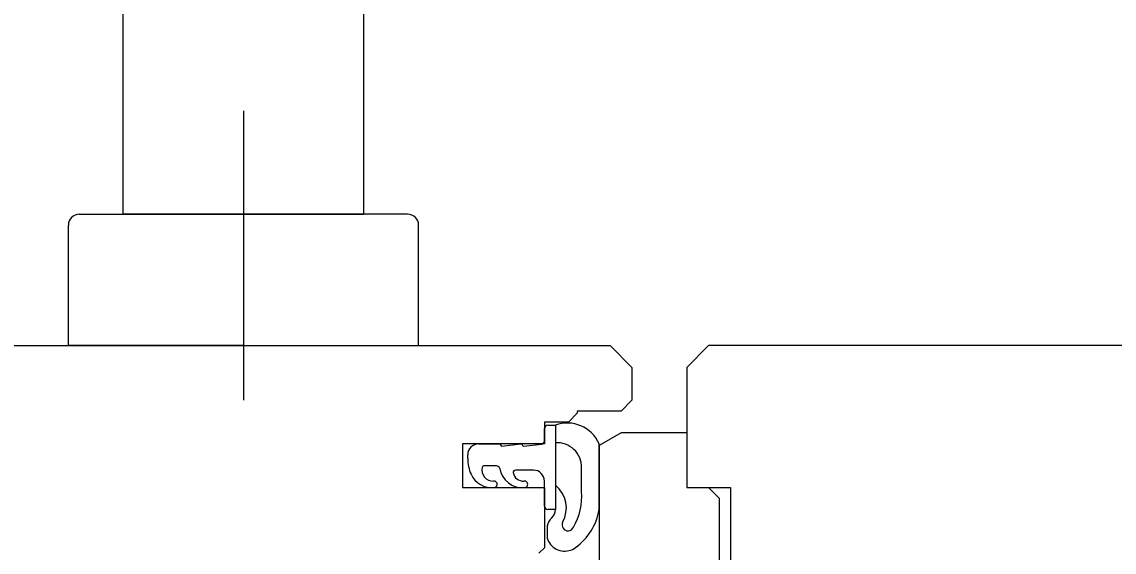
# Model space of a CAD drawing. Header units: metres. Extents: x 2.1 to 55.1, y 135.2 to 164.9.
# Drawn here: x 40.7022 to 40.802, y 143.2458 to 143.2943 of the extents above; entities that cross this region are included whole.
import ezdxf

# ---------------------------------------------------------------- set-up
doc = ezdxf.new("R2010")
doc.units = ezdxf.units.M
doc.header["$PDMODE"] = 65
doc.linetypes.add('AUSGEZOGEN', pattern=[0])
doc.linetypes.add('VERDECKT', pattern=[9.524999999999999, 6.35, -3.175])
for name, color, linetype, lineweight in [('XR$1$Fenster', 7, 'AUSGEZOGEN', 18), ('XR$1$Vermassung Decke', 180, 'VERDECKT', 25), ('XR$1$Werkplan- Ausfuehrungsmasse', 7, 'AUSGEZOGEN', 13)]:
    doc.layers.add(name, color=color, linetype=linetype, lineweight=lineweight)
doc.styles.add('ARIAL', font='ARIAL.TTF')
doc.dimstyles.new('DIMSTYLE_16', dxfattribs={"dimtxt": 0.125, "dimasz": 0.15, "dimexe": 0, "dimexo": 0, "dimgap": 0.0625, "dimtad": 2, "dimdec": 1, "dimlfac": 100, "dimrnd": 0.5, "dimzin": 4, "dimdsep": 46, "dimtxsty": 'ARIAL', "dimblk1": 'ALL_ML_KREIS', "dimblk2": 'ALL_ML_KREIS', "dimsah": 1, "dimcen": 0, "dimclrd": 256, "dimclre": 256, "dimclrt": 256, "dimadec": 0, "dimazin": 0, "dimtfac": 1, "dimtdec": 0, "dimtix": 1, "dimtmove": 2, "dimatfit": 3, "dimfxl": 0, "dimtvp": 1.2, "dimtzin": 0, "dimlwd": 0, "dimlwe": -1, "dimarcsym": 0})
doc.dimstyles.new('DIMSTYLE_18', dxfattribs={"dimtxt": 0.125, "dimasz": 0.15, "dimexe": 0, "dimexo": 0, "dimgap": 0.0625, "dimtad": 2, "dimrnd": 0.005, "dimzin": 4, "dimdsep": 46, "dimtxsty": 'ARIAL', "dimblk1": 'ALL_ML_KREIS', "dimblk2": 'ALL_ML_KREIS', "dimsah": 1, "dimcen": 0, "dimclrd": 256, "dimclre": 256, "dimclrt": 256, "dimadec": 0, "dimazin": 0, "dimtfac": 1, "dimtdec": 0, "dimtix": 1, "dimtmove": 2, "dimatfit": 3, "dimfxl": 0, "dimtzin": 0, "dimlwd": 0, "dimlwe": -1, "dimarcsym": 0})
doc.dimstyles.new('DIMSTYLE_24', dxfattribs={"dimtxt": 0.125, "dimasz": 0.15, "dimexe": 0, "dimexo": 0, "dimgap": 0.0625, "dimtad": 2, "dimdec": 3, "dimrnd": 0.005, "dimzin": 4, "dimdsep": 46, "dimtxsty": 'ARIAL', "dimblk1": 'ALL_ML_KREIS', "dimblk2": 'ALL_ML_KREIS', "dimsah": 1, "dimcen": 0, "dimclrd": 256, "dimclre": 256, "dimclrt": 256, "dimadec": 0, "dimazin": 0, "dimtfac": 1, "dimtdec": 0, "dimtix": 1, "dimtmove": 2, "dimatfit": 3, "dimfxl": 0, "dimtzin": 0, "dimlwd": 0, "dimlwe": -1, "dimarcsym": 0})
doc.dimstyles.new('DIMSTYLE_3', dxfattribs={"dimtxt": 0.1, "dimasz": 0.15, "dimexe": 0, "dimexo": 0, "dimgap": 0.05, "dimtad": 2, "dimdec": 1, "dimlfac": 100, "dimrnd": 0.5, "dimzin": 4, "dimdsep": 46, "dimtxsty": 'ARIAL', "dimblk1": 'ALL_ML_KREIS', "dimblk2": 'ALL_ML_KREIS', "dimsah": 1, "dimcen": 0, "dimclrd": 240, "dimclre": 240, "dimclrt": 240, "dimadec": 0, "dimazin": 0, "dimtfac": 1, "dimtdec": 0, "dimtix": 1, "dimtmove": 2, "dimatfit": 3, "dimfxl": 0, "dimtvp": 1.2, "dimtzin": 0, "dimlwd": 0, "dimlwe": 13, "dimarcsym": 0})

# ---------------------------------------------------------------- blocks, each defined once
blk = doc.blocks.new('ALL_ML_KREIS')
at = {"color": 0, "linetype": 'ByBlock', "lineweight": -2}
for p, q in [((0, -0.5), (0, 0.5)), ((-1, 0), (0.5, 0))]:
    blk.add_line(p, q, dxfattribs=at)
blk.add_circle((0, 0), 0.15, dxfattribs=at)
blk = doc.blocks.new('*D29')
at = {"layer": 'DEFPOINTS', "color": 92, "linetype": 'AUSGEZOGEN', "lineweight": 13, "true_color": 0x00c600, "transparency": 33554687}
for p in [(44.21091207872055, 143.084699050955), (40.68591207872055, 143.0046990509549), (44.21091207872055, 143.0046990509549)]:
    blk.add_point(p, dxfattribs=at)
at = {"layer": 'XR$1$Vermassung Decke', "color": 92, "linetype": 'AUSGEZOGEN', "lineweight": -2, "true_color": 0x00c600, "transparency": 33554687}
for p, q in [((40.68591207872055, 143.084699050955), (40.68591207872055, 143.084699050955)), ((40.68591207872055, 143.0046990509549), (40.68591207872055, 143.084699050955)), ((40.68591207872055, 143.0046990509549), (40.68591207872055, 143.0046990509549))]:
    blk.add_line(p, q, dxfattribs=at)
at = {"layer": 'XR$1$Vermassung Decke', "color": 92, "linetype": 'AUSGEZOGEN', "lineweight": 13, "true_color": 0x00c600, "transparency": 33554687, "xscale": 0.15, "yscale": 0.15, "zscale": 0.15}
for p, rotation in [((40.68591207872055, 143.084699050955), 90), ((40.68591207872055, 143.0046990509549), 270)]:
    blk.add_blockref('ALL_ML_KREIS', p, dxfattribs=dict(at, rotation=rotation))
at = {"layer": 'XR$1$Vermassung Decke', "color": 92, "linetype": 'AUSGEZOGEN', "lineweight": 13, "true_color": 0x00c600, "transparency": 33554687, "insert": (40.58420675812027, 143.142199050955), "char_height": 0.1, "width": 0.3, "attachment_point": 5, "rotation": 90, "style": 'ARIAL'}
blk.add_mtext('\\A1;{\\A1;{8\\H0.066000;\\S^ ;}}', dxfattribs=at)
blk = doc.blocks.new('*D258')
at = {"layer": 'DEFPOINTS', "transparency": 33554687}
for p in [(36.70591207872053, 144.364699050955), (36.70591207872053, 143.264699050955), (44.08091207872054, 143.264699050955)]:
    blk.add_point(p, dxfattribs=at)
at = {"layer": 'XR$1$Werkplan- Ausfuehrungsmasse', "lineweight": -2, "transparency": 33554687}
for p, q in [((36.70591207872053, 144.399699050955), (36.70591207872053, 144.364699050955)), ((36.70591207872053, 144.364699050955), (44.08091207872054, 144.364699050955)), ((44.08091207872054, 144.364699050955), (44.08091207872054, 144.364699050955))]:
    blk.add_line(p, q, dxfattribs=at)
at = {"layer": 'XR$1$Werkplan- Ausfuehrungsmasse', "transparency": 33554687, "xscale": 0.15, "yscale": 0.15, "zscale": 0.15, "rotation": 180}
blk.add_blockref('ALL_ML_KREIS', (36.70591207872053, 144.364699050955), dxfattribs=at)
at = {"layer": 'XR$1$Werkplan- Ausfuehrungsmasse', "transparency": 33554687, "xscale": 0.15, "yscale": 0.15, "zscale": 0.15}
blk.add_blockref('ALL_ML_KREIS', (44.08091207872054, 144.364699050955), dxfattribs=at)
at = {"layer": 'XR$1$Werkplan- Ausfuehrungsmasse', "transparency": 33554687, "insert": (39.15173259259095, 144.4794159677353), "char_height": 0.125, "width": 0.625, "attachment_point": 5, "style": 'ARIAL'}
blk.add_mtext('\\A1;{\\A1;{7.37\\H0.082500;\\S5^ ;}}', dxfattribs=at)
blk = doc.blocks.new('*D271')
at = {"layer": 'DEFPOINTS', "transparency": 33554687}
for p in [(37.60591207872054, 143.864699050955), (37.60591207872054, 143.264699050955), (40.90091207872054, 143.264699050955)]:
    blk.add_point(p, dxfattribs=at)
at = {"layer": 'XR$1$Werkplan- Ausfuehrungsmasse', "lineweight": -2, "transparency": 33554687}
for p, q in [((37.60591207872054, 143.4646990509549), (37.60591207872054, 143.864699050955)), ((37.60591207872054, 143.864699050955), (40.90091207872054, 143.864699050955)), ((40.90091207872054, 143.4111470950446), (40.90091207872054, 143.864699050955))]:
    blk.add_line(p, q, dxfattribs=at)
at = {"layer": 'XR$1$Werkplan- Ausfuehrungsmasse', "transparency": 33554687, "xscale": 0.15, "yscale": 0.15, "zscale": 0.15, "rotation": 180}
blk.add_blockref('ALL_ML_KREIS', (37.60591207872054, 143.864699050955), dxfattribs=at)
at = {"layer": 'XR$1$Werkplan- Ausfuehrungsmasse', "transparency": 33554687, "xscale": 0.15, "yscale": 0.15, "zscale": 0.15}
blk.add_blockref('ALL_ML_KREIS', (40.90091207872054, 143.864699050955), dxfattribs=at)
at = {"layer": 'XR$1$Werkplan- Ausfuehrungsmasse', "transparency": 33554687, "insert": (39.27518902278602, 143.9794159677353), "char_height": 0.125, "width": 0.625, "attachment_point": 5, "style": 'ARIAL'}
blk.add_mtext('\\A1;{\\A1;{3.29\\H0.082500;\\S5^ ;}}', dxfattribs=at)
at = {"layer": 'XR$1$Werkplan- Ausfuehrungsmasse', "transparency": 33554687, "insert": (39.08808124652408, 143.8099241532742), "char_height": 0.125, "width": 0.00625, "attachment_point": 1, "line_spacing_factor": 0.6024096385542169, "style": 'ARIAL'}
blk.add_mtext('2.62', dxfattribs=at)
blk = doc.blocks.new('*D468')
at = {"layer": 'DEFPOINTS', "transparency": 33554687}
for p in [(40.90091207872054, 143.264699050955), (39.50591207872055, 142.836699050955), (40.82591207872055, 142.836699050955)]:
    blk.add_point(p, dxfattribs=at)
at = {"layer": 'XR$1$Werkplan- Ausfuehrungsmasse', "lineweight": -2, "transparency": 33554687}
for p, q in [((39.50591207872055, 143.264699050955), (39.50591207872055, 143.264699050955)), ((39.50591207872055, 142.836699050955), (39.50591207872055, 143.264699050955)), ((39.50591207872055, 142.836699050955), (39.50591207872055, 142.836699050955))]:
    blk.add_line(p, q, dxfattribs=at)
at = {"layer": 'XR$1$Werkplan- Ausfuehrungsmasse', "transparency": 33554687, "xscale": 0.15, "yscale": 0.15, "zscale": 0.15}
for p, rotation in [((39.50591207872055, 143.264699050955), 90), ((39.50591207872055, 142.836699050955), 270)]:
    blk.add_blockref('ALL_ML_KREIS', p, dxfattribs=dict(at, rotation=rotation))
at = {"layer": 'XR$1$Werkplan- Ausfuehrungsmasse', "transparency": 33554687, "insert": (39.3911951619402, 143.0450459131651), "char_height": 0.125, "width": 0.5, "attachment_point": 5, "rotation": 90, "style": 'ARIAL'}
blk.add_mtext('\\A1;{\\A1;{43\\H0.082500;\\S^ ;}}', dxfattribs=at)
blk = doc.blocks.new('*D469')
at = {"layer": 'DEFPOINTS', "transparency": 33554687}
for p in [(39.40091207872054, 147.1346990021271), (39.50591207872055, 143.264699050955), (40.90091207872054, 143.264699050955)]:
    blk.add_point(p, dxfattribs=at)
at = {"layer": 'XR$1$Werkplan- Ausfuehrungsmasse', "lineweight": -2, "transparency": 33554687}
for p, q in [((39.50591207872055, 147.1346990021271), (39.50591207872055, 147.1346990021271)), ((39.50591207872055, 143.264699050955), (39.50591207872055, 147.1346990021271)), ((39.50591207872055, 143.264699050955), (39.50591207872055, 143.264699050955))]:
    blk.add_line(p, q, dxfattribs=at)
at = {"layer": 'XR$1$Werkplan- Ausfuehrungsmasse', "transparency": 33554687, "xscale": 0.15, "yscale": 0.15, "zscale": 0.15}
for p, rotation in [((39.50591207872055, 147.1346990021271), 90), ((39.50591207872055, 143.264699050955), 270)]:
    blk.add_blockref('ALL_ML_KREIS', p, dxfattribs=dict(at, rotation=rotation))
at = {"layer": 'XR$1$Werkplan- Ausfuehrungsmasse', "transparency": 33554687, "insert": (39.3911951619402, 145.3287286991195), "char_height": 0.125, "width": 0.5, "attachment_point": 5, "rotation": 90, "style": 'ARIAL'}
blk.add_mtext('\\A1;{\\A1;{3.87\\H0.082500;\\S^ ;}}', dxfattribs=at)

msp = doc.modelspace()

# ---------------------------------------------------------------- hatches: boundary and pattern name
at = {"layer": 'XR$1$Fenster', "linetype": 'AUSGEZOGEN', "lineweight": 13, "transparency": 33554687}
h = msp.add_hatch(dxfattribs=at)
h.set_pattern_fill('SCHRAFFUR_1', color=256, scale=0.05, angle=180, style=0, pattern_type=2)
h.set_pattern_definition([(225, (0, 0), (0.1414213562373095, -0.1414213562373095), []), (225, (0.07071067811865477, -0.07071067811865472), (0.1414213562373095, -0.1414213562373095), [])])
h.paths.add_polyline_path([(40.74991241412751, 143.2559699297224), (40.74991207951942, 143.2559557650442), (40.7499110764908, 143.2559416319622), (40.74990940727896, 143.2559275620012), (40.74990707560715, 143.2559135865449), (40.74990408667632, 143.2558997367664), (40.74990044715344, 143.2558860435584), (40.74989616515666, 143.2558725374643), (40.74989125023724, 143.2558592486104), (40.74988571335816, 143.2558462066381), (40.74987956686977, 143.2558334406382), (40.74987282448213, 143.2558209790861), (40.74986550123451, 143.2558088497779), (40.74985761346186, 143.2557970797688), (40.74984917875828, 143.2557856953124), (40.74984021593783, 143.2557747218024), (40.74983074499262, 143.2557641837158), (40.74982078704813, 143.2557541045584), (40.74981036431609, 143.2557445068124), (40.749799500045, 143.255735411886), (40.74978821846824, 143.255726840066), (40.74977654474998, 143.2557188104724), (40.74976450492913, 143.2557113410156), (40.74975212586115, 143.2557044483565), (40.7497394351583, 143.2556981478698), (40.74972646112786, 143.255692453609), (40.74971323270917, 143.2556873782754), (40.74969977940896, 143.2556829331899), (40.74968613123553, 143.2556791282674), (40.74967231863196, 143.2556759719952), (40.749658372408, 143.2556734714134), (40.74964432367151, 143.2556716320997), (40.74803396133186, 143.2554993684307), (40.74803095740751, 143.2554990603242), (40.74802794618708, 143.2554988343978), (40.74802492991839, 143.2554986908203), (40.74802191085309, 143.2554986296988), (40.74801889124484, 143.2554986510789), (40.7480158733477, 143.2554987549447), (40.74801285941452, 143.2554989412187), (40.74800985169516, 143.2554992097618), (40.74800685243479, 143.2554995603735), (40.74800386387238, 143.2554999927921), (40.74800088823879, 143.2555005066948), (40.74799792775532, 143.255501101698), (40.74799498463194, 143.2555017773576), (40.74799206106557, 143.255502533169), (40.7479891592387, 143.2555033685683), (40.74798628131744, 143.2555042829317), (40.74798342945014, 143.2555052755767), (40.74798060576567, 143.2555063457623), (40.74797781237187, 143.2555074926896), (40.74797505135396, 143.2555087155025), (40.74797232477302, 143.2555100132881), (40.74796963466436, 143.2555113850777), (40.74796698303614, 143.2555128298472), (40.74796437186774, 143.2555143465182), (40.74796180310837, 143.2555159339584), (40.74795927867557, 143.2555175909829), (40.7479568004538, 143.2555193163548), (40.74795437029298, 143.255521108786), (40.74795199000722, 143.2555229669386), (40.74794966137338, 143.2555248894254), (40.74794738612972, 143.2555268748113), (40.74794520355524, 143.2555288569896), (40.74794304566925, 143.2555308660168), (40.74794091280195, 143.2555329015853), (40.7479388052798, 143.2555349633836), (40.74793672342535, 143.2555370510962), (40.7479346675572, 143.2555391644036), (40.74793263799, 143.2555413029824), (40.74793063503439, 143.2555434665052), (40.74792865899688, 143.2555456546409), (40.74792671017993, 143.2555478670546), (40.74792478888178, 143.2555501034077), (40.74792289539646, 143.255552363358), (40.74792103001381, 143.2555546465596), (40.74791919301928, 143.2555569526631), (40.74791738469403, 143.2555592813154), (40.7479156053148, 143.2555616321603), (40.74791385515395, 143.2555640048379), (40.74791213447931, 143.2555663989851), (40.74791044355424, 143.2555688142355), (40.7479087826375, 143.2555712502194), (40.74790715198334, 143.2555737065641), (40.74790555184128, 143.2555761828935), (40.74790398245624, 143.2555786788287), (40.74790244406839, 143.2555811939877), (40.74790093691317, 143.2555837279856), (40.74789946122127, 143.2555862804345), (40.74789801721852, 143.2555888509438), (40.74789660512595, 143.2555914391201), (40.74789522515964, 143.2555940445673), (40.74789387753081, 143.2555966668866), (40.74789256244569, 143.2555993056767), (40.74789124736063, 143.2556019444671), (40.74788989973186, 143.2556045667867), (40.74788851976561, 143.2556071722342), (40.74788710767307, 143.2556097604109), (40.74788566367037, 143.2556123309205), (40.74788418797852, 143.2556148833697), (40.74788268082336, 143.2556174173679), (40.74788114243554, 143.2556199325273), (40.74787957305051, 143.2556224284628), (40.74787797290848, 143.2556249047925), (40.74787634225432, 143.2556273611375), (40.74787468133761, 143.2556297971217), (40.74787299041255, 143.2556322123724), (40.74787126973792, 143.25563460652), (40.74786951957707, 143.2556369791979), (40.74786774019785, 143.2556393300431), (40.7478659318726, 143.2556416586958), (40.74786409487805, 143.2556439647996), (40.74786222949538, 143.2556462480015), (40.74786033601007, 143.2556485079521), (40.74785841471189, 143.2556507443056), (40.74785646589491, 143.2556529567197), (40.74785448985737, 143.2556551448557), (40.74785248690173, 143.2556573083788), (40.7478504573345, 143.2556594469578), (40.74784840146631, 143.2556615602656), (40.74784631961181, 143.2556636479785), (40.74784421208961, 143.2556657097772), (40.74784207922227, 143.255667745346), (40.7478399213362, 143.2556697543735), (40.74783773876168, 143.2556717365521), (40.74783546351758, 143.2556737219379), (40.7478331348833, 143.2556756444245), (40.7478307545971, 143.2556775025768), (40.74782832443588, 143.2556792950078), (40.74782584621369, 143.2556810203795), (40.74782332178048, 143.2556826774038), (40.74782075302072, 143.2556842648438), (40.74781814185192, 143.2556857815145), (40.74781549022331, 143.2556872262838), (40.74781280011427, 143.255688598073), (40.74781007353295, 143.2556898958584), (40.74780731251466, 143.2556911186709), (40.74780451912051, 143.255692265598), (40.7478016954357, 143.2556933357832), (40.74779884356805, 143.2556943284279), (40.74779596564645, 143.255695242791), (40.74779306381927, 143.2556960781899), (40.7477901402526, 143.2556968340011), (40.74778719712889, 143.2556975096603), (40.74778423664512, 143.2556981046631), (40.74778126101126, 143.2556986185654), (40.74777827244857, 143.2556990509837), (40.74777527318795, 143.255699401595), (40.74777226546832, 143.2556996701376), (40.7477692515349, 143.2556998564112), (40.74776623363755, 143.2556999602766), (40.74776321402905, 143.2556999816563), (40.74776019496355, 143.2556999205344), (40.74775717869468, 143.2556997769564), (40.74775416747405, 143.2556995510296), (40.74775116354953, 143.2556992429226), (40.74603396133187, 143.2554993719096), (40.74602799406411, 143.2554994272775), (40.74602203390135, 143.2554997236045), (40.74601609056953, 143.2555002604071), (40.74601017376721, 143.2555010368091), (40.74600429314958, 143.2555020515438), (40.74599845831285, 143.2555033029551), (40.74599267877851, 143.2555047890011), (40.74598696397775, 143.2555065072567), (40.74598132323618, 143.255508454918), (40.74597576575854, 143.2555106288067), (40.74597030061373, 143.2555130253756), (40.74596493671993, 143.2555156407136), (40.7459596828301, 143.2555184705532), (40.74595454751773, 143.2555215102763), (40.7459495391628, 143.2555247549228), (40.74594466593808, 143.2555281991979), (40.74593993579585, 143.255531837481), (40.74593535645492, 143.2555356638353), (40.74593093538801, 143.2555396720166), (40.74592667980956, 143.2555438554843), (40.74592259666397, 143.2555482074117), (40.74591869261422, 143.2555527206971), (40.74591497403108, 143.2555573879758), (40.74591144698266, 143.2555622016312), (40.74590811722451, 143.2555671538086), (40.74590499019023, 143.2555722364267), (40.74590207098263, 143.2555774411915), (40.74589936436535, 143.2555827596098), (40.74589687475514, 143.2555881830027), (40.74589460621464, 143.2555937025203), (40.74589256244569, 143.2555993091555), (40.7458905379392, 143.2556048660066), (40.74588829259387, 143.2556103373542), (40.74588583000979, 143.2556157144259), (40.74588315413534, 143.2556209886004), (40.74588026926089, 143.2556261514214), (40.74587718001186, 143.2556311946109), (40.7458738913414, 143.2556361100831), (40.74587040852241, 143.2556408899568), (40.74586673713905, 143.2556455265682), (40.74586288307781, 143.2556500124831), (40.74585885251808, 143.255654340509), (40.74585465192227, 143.2556585037068), (40.74585028802538, 143.2556624954012), (40.74584576782426, 143.2556663091923), (40.74584109856634, 143.2556699389652), (40.74583628773809, 143.2556733789), (40.74583134305291, 143.2556766234815), (40.74582627243886, 143.2556796675075), (40.7458210840259, 143.2556825060971), (40.74581578613284, 143.2556851346994), (40.74581038725405, 143.2556875490996), (40.74580489604581, 143.2556897454267), (40.74579932131243, 143.2556917201591), (40.74579367199216, 143.2556934701308), (40.74578795714276, 143.2556949925359), (40.7457821859272, 143.2556962849334), (40.74577636759867, 143.2556973452511), (40.74577051148601, 143.2556981717892), (40.74576462697859, 143.2556987632222), (40.74575872351133, 143.2556991186019), (40.74575281054952, 143.2556992373586), (40.74390122097971, 143.2556993469092), (40.74385058637814, 143.2556980131032), (40.74380008405425, 143.2556941198788), (40.74374984329548, 143.2556876772029), (40.74369999271966, 143.2556787015689), (40.74365065994575, 143.2556672159548), (40.74360197126711, 143.255653249764), (40.74355405132818, 143.2556368387504), (40.74350702280544, 143.2556180249266), (40.74346100609329, 143.2555968564567), (40.7434161189959, 143.2555733875326), (40.74337247642556, 143.2555476782352), (40.74333019010854, 143.2555197943814), (40.74328936829904, 143.2554898073545), (40.74325011550213, 143.2554577939221), (40.74321253220614, 143.2554238360397), (40.74317671462538, 143.2553880206405), (40.74314275445398, 143.2553504394128), (40.74311073863095, 143.2553111885658), (40.74308074911771, 143.2552703685828), (40.74305286268836, 143.2552280839642), (40.74302715073296, 143.2551844429599), (40.74300367907489, 143.255139557292), (40.74298250780227, 143.2550935418692), (40.7429636911142, 143.2550465144924), (40.74294727718195, 143.2549985955532), (40.74293330802568, 143.2549499077252), (40.74292181940685, 143.254900575651), (40.74291284073665, 143.2548507256219), (40.74290639500074, 143.2548004852557), (40.74290249870041, 143.254749983169), (40.74290116181029, 143.2546993486488), (40.74290078424083, 143.2543547057194), (40.74290119932663, 143.2543070947952), (40.74290225770614, 143.2542594938264), (40.74290395918609, 143.2542119115045), (40.74290630345587, 143.2541643565174), (40.74290929008737, 143.2541168375482), (40.74291291853528, 143.2540693632735), (40.74291718813711, 143.2540219423614), (40.74292209811325, 143.2539745834707), (40.74292764756719, 143.2539272952485), (40.74293383548567, 143.2538800863292), (40.74294066073884, 143.2538329653326), (40.74294812208046, 143.2537859408626), (40.74295621814817, 143.2537390215053), (40.74296494746371, 143.2536922158278), (40.74297430843322, 143.2536455323763), (40.74298429934746, 143.2535989796746), (40.74299491838219, 143.2535525662229), (40.7430061635985, 143.2535063004958), (40.74301803294313, 143.2534601909408), (40.74303052424882, 143.2534142459772), (40.74304363523485, 143.2533684739941), (40.74305736350723, 143.2533228833488), (40.74307170655935, 143.2532774823659), (40.7430866617723, 143.253232279335), (40.74310222641542, 143.2531872825097), (40.74311839764678, 143.2531425001061), (40.74313517251363, 143.2530979403008), (40.74315254795312, 143.2530536112303), (40.74317052079263, 143.2530095209883), (40.74318908775049, 143.2529656776253), (40.74320824543661, 143.2529220891468), (40.74324462027061, 143.25284738382), (40.74328389495719, 143.2527741614643), (40.74332600914892, 143.2527025345891), (40.74337089813534, 143.2526326132526), (40.74341849294237, 143.2525645048923), (40.74346872043831, 143.25249831416), (40.74352150344623, 143.2524341427609), (40.7435767608625, 143.2523720892973), (40.74363440778147, 143.2523122491174), (40.74369435562591, 143.2522547141685), (40.74375651228306, 143.2521995728558), (40.74382078224627, 143.2521469099066), (40.74388706676167, 143.25209680624), (40.74395526397995, 143.2520493388425), (40.74402526911278, 143.2520045806504), (40.74409697459398, 143.2519626004364), (40.74417027024464, 143.2519234627054), (40.74424504344247, 143.2518872275942), (40.7443211792949, 143.2518539507799), (40.74439856081555, 143.251823683394), (40.74447706910404, 143.2517964719435), (40.74455658352858, 143.2517723582403), (40.7446369819115, 143.2517513793362), (40.74471814071686, 143.2517335674663), (40.74479993524024, 143.2517189499995), (40.74488223980047, 143.251707549396), (40.74496492793267, 143.2516993831735), (40.74504787258254, 143.2516944638798), (40.74513094630171, 143.2516927990737), (40.7452140214434, 143.2516943913131), (40.74529697035872, 143.2516992381515), (40.7453288142938, 143.251701040708), (40.74536028837299, 143.2517062047907), (40.74539103875453, 143.2517146723433), (40.74542071973269, 143.2517263481707), (40.74544899762432, 143.2517411010096), (40.74547555452022, 143.2517587650038), (40.74550009185918, 143.251779141569), (40.74552233378451, 143.2518020016252), (40.74554203024528, 143.2518270881723), (40.74555895980752, 143.2518541191791), (40.74557293214365, 143.2518827907545), (40.74558379017211, 143.2519127805633), (40.74559141182343, 143.2519437514503), (40.74559571141258, 143.2519753552308), (40.74559664060214, 143.252007236605), (40.74559418894592, 143.252039037152), (40.74558838400619, 143.25207039936), (40.74557929104397, 143.2521009706447), (40.74556701228529, 143.2521304073139), (40.74555168577188, 143.2521583784311), (40.74553348380942, 143.252184569536), (40.74551261103022, 143.2522086861796), (40.74548930209283, 143.2522304572349), (40.74546381904383, 143.2522496379446), (40.74543644837191, 143.252266012673), (40.74540749778702, 143.2522793973301), (40.74537729276098, 143.2522896414413), (40.74534617286848, 143.2522966298388), (40.74531448796937, 143.2523002839571), (40.74528259427556, 143.2523005627152), (40.74525085034623, 143.2522974629792), (40.74519071313065, 143.2522975874377), (40.74513068533827, 143.2523012157057), (40.74507097093998, 143.2523083354546), (40.74501177284181, 143.252318922492), (40.74495329219538, 143.2523329408435), (40.74489572771448, 143.2523503428758), (40.74483927499985, 143.2523710694577), (40.74478412587446, 143.2523950501615), (40.74473046773182, 143.2524222035023), (40.74467848289911, 143.2524524372145), (40.74462834801774, 143.2524856485659), (40.74458023344307, 143.2525217247061), (40.74453430266561, 143.2525605430506), (40.74449071175543, 143.2526019716969), (40.74444960883184, 143.252645869873), (40.74441113356021, 143.2526920884153), (40.7443754166772, 143.2527404702762), (40.7443425795467, 143.2527908510567), (40.74431273374733, 143.2528430595661), (40.74428598069336, 143.2528969184028), (40.74426241129008, 143.2529522445576), (40.74424210562498, 143.2530088500358), (40.74422513269545, 143.253066542495), (40.74421155017454, 143.2531251258997), (40.74420140421485, 143.2531844011871), (40.74419472929176, 143.2532441669431), (40.74419154808625, 143.2533042200872), (40.74419187140788, 143.2533643565624), (40.74419569815803, 143.2534243720285), (40.74420301533361, 143.2534840625565), (40.74421379807129, 143.2535432253214), (40.74421589603505, 143.2535516718809), (40.74421835948622, 143.2535600191695), (40.74422118375983, 143.2535682513805), (40.74422436350776, 143.2535763529249), (40.74422789270869, 143.2535843084613), (40.74423176467954, 143.2535921029248), (40.7442359720882, 143.2535997215554), (40.74424050696728, 143.253607149926), (40.7442453607294, 143.2536143739701), (40.74425052418318, 143.2536213800078), (40.74425598755095, 143.2536281547721), (40.74426174048696, 143.2536346854342), (40.7442677720972, 143.2536409596271), (40.74427407095997, 143.2536469654698), (40.74428062514743, 143.2536526915894), (40.74428742224828, 143.2536581271426), (40.74429444939122, 143.2536632618365), (40.74430169326933, 143.2536680859477), (40.74430914016528, 143.2536725903411), (40.74431677597727, 143.253676766487), (40.74432458624583, 143.2536806064771), (40.74433255618102, 143.25368410304), (40.74434067069065, 143.2536872495544), (40.7443489144087, 143.2536900400618), (40.74435727172447, 143.2536924692782), (40.74436572681219, 143.2536945326033), (40.74437426366094, 143.25369622613), (40.74438286610492, 143.2536975466514), (40.74439151785415, 143.2536984916668), (40.74440020252531, 143.2536990593868), (40.74440890367269, 143.2536992487362), (40.74542778611072, 143.2536992469639), (40.74543984757934, 143.2536991014427), (40.74545190202765, 143.2536986650057), (40.74546394243997, 143.2536979379069), (40.74547596180877, 143.2536969205696), (40.74548795313876, 143.2536956135858), (40.74549990945097, 143.2536940177162), (40.74551182378681, 143.2536921338896), (40.74552368921216, 143.2536899632024), (40.74553549882128, 143.2536875069178), (40.74554724574101, 143.2536847664656), (40.7455589231346, 143.2536817434406), (40.7455705242058, 143.2536784396022), (40.74558204220282, 143.2536748568733), (40.74559347042211, 143.2536709973389), (40.74560480221248, 143.2536668632455), (40.74561603097879, 143.253662456999), (40.7456271501859, 143.2536577811638), (40.74563815336244, 143.2536528384613), (40.74564903410452, 143.2536476317682), (40.74565978607953, 143.2536421641147), (40.74567040302984, 143.253636438683), (40.74568087877638, 143.2536304588054), (40.74569120722222, 143.2536242279622), (40.74570138235622, 143.2536177497796), (40.74571139825642, 143.253611028028), (40.74572124909359, 143.2536040666195), (40.74573092913452, 143.2535968696055), (40.74574043274541, 143.2535894411749), (40.74574975439513, 143.2535817856509), (40.74575888865851, 143.2535739074891), (40.7457678302194, 143.2535658112745), (40.74577087650202, 143.2535629253309), (40.74577386156679, 143.2535599761111), (40.74577678409963, 143.2535569649137), (40.74577964281399, 143.2535538930639), (40.74578243645144, 143.2535507619142), (40.74578516378219, 143.253547572843), (40.74578782360562, 143.253544327254), (40.74579041475085, 143.253541026576), (40.74579293607722, 143.2535376722621), (40.74579538647484, 143.2535342657888), (40.74579776486497, 143.2535308086557), (40.74580007020064, 143.2535273023848), (40.74580230146697, 143.2535237485194), (40.74580445768181, 143.2535201486241), (40.74580653789589, 143.2535165042836), (40.7458085411935, 143.2535128171021), (40.74581046669277, 143.2535090887028), (40.74581231354606, 143.253505320727), (40.74581408094037, 143.2535015148335), (40.74581576809767, 143.2534976726975), (40.74581737427525, 143.2534937960105), (40.74581889876605, 143.253489886479), (40.74582034089898, 143.2534859458241), (40.74582170003914, 143.2534819757805), (40.74582297558831, 143.2534779780958), (40.74582416698491, 143.2534739545298), (40.7458252737045, 143.2534699068539), (40.74582629525989, 143.2534658368498), (40.74582723120135, 143.2534617463093), (40.74582808111688, 143.2534576370329), (40.74582884463234, 143.2534535108297), (40.74584856721997, 143.2533543199331), (40.74587298609168, 143.2532561795585), (40.74590204595616, 143.2531593119236), (40.74593568101367, 143.2530639363641), (40.74597381510483, 143.2529702688377), (40.74601636188321, 143.252878521434), (40.74606322501085, 143.2527889018954), (40.74611429837627, 143.252701613146), (40.74616946633486, 143.2526168528323), (40.74622860397064, 143.2525348128758), (40.74629157737923, 143.2524556790383), (40.74635824397092, 143.2523796305013), (40.74642845279355, 143.2523068394603), (40.7465020448744, 143.2522374707349), (40.74657885358008, 143.2521716813957), (40.74665870499386, 143.2521096204083), (40.74674141830936, 143.2520514282966), (40.74682680624019, 143.2519972368241), (40.74691467544374, 143.2519471686955), (40.74700482695916, 143.2519013372795), (40.74709705665779, 143.2518598463513), (40.74719115570535, 143.2518227898583), (40.74728691103486, 143.2517902517069), (40.74738410582901, 143.2517623055726), (40.74748252001115, 143.2517390147336), (40.74758193074357, 143.2517204319268), (40.74768211293212, 143.2517065992291), (40.74778283973581, 143.2516975479616), (40.74788388308055, 143.2516932986189), (40.74798501417544, 143.2516938608228), (40.74808600403094, 143.2516992333002), (40.74811784796601, 143.2517010358568), (40.74814932204521, 143.2517061999395), (40.74818007242676, 143.251714667492), (40.74820975340493, 143.2517263433194), (40.74823803129654, 143.2517410961584), (40.74826458819246, 143.2517587601526), (40.74828912553142, 143.2517791367177), (40.74831136745674, 143.2518019967739), (40.74833106391752, 143.251827083321), (40.74834799347975, 143.2518541143279), (40.74836196581587, 143.2518827859033), (40.74837282384433, 143.251912775712), (40.74838044549566, 143.251943746599), (40.7483847450848, 143.2519753503796), (40.74838567427437, 143.2520072317537), (40.74838322261814, 143.2520390323008), (40.74837741767841, 143.2520703945087), (40.7483683247162, 143.2521009657934), (40.74835604595751, 143.2521304024627), (40.74834071944411, 143.2521583735799), (40.74832251748163, 143.2521845646847), (40.74830164470244, 143.2522086813283), (40.74827833576505, 143.2522304523836), (40.74825285271605, 143.2522496330934), (40.74822548204413, 143.2522660078218), (40.74819653145924, 143.2522793924788), (40.74816632643321, 143.25228963659), (40.7481352065407, 143.2522966249876), (40.74810352164159, 143.2523002791058), (40.74807162794778, 143.2523005578639), (40.74803988401847, 143.2522974581279), (40.74799592988024, 143.2522954519824), (40.74795193009376, 143.2522955503429), (40.74790798536417, 143.252297752984), (40.74786419627066, 143.2523020548647), (40.74782066303619, 143.2523084461388), (40.74777748529815, 143.2523169121781), (40.7477347618802, 143.252327433606), (40.74769259056624, 143.2523399863414), (40.74765106787649, 143.2523545416539), (40.74761028884669, 143.25237106623), (40.74757034681041, 143.2523895222486), (40.74753133318562, 143.2524098674684), (40.74749333726536, 143.2524320553239), (40.74745644601339, 143.2524560350322), (40.74742074386508, 143.2524817517096), (40.7473863125343, 143.2525091464964), (40.7473532308263, 143.2525381566926), (40.74732157445732, 143.2525687159005), (40.74729141588135, 143.2526007541773), (40.74726282412432, 143.252634198195), (40.74723586462604, 143.252668971408), (40.74721059909047, 143.2527049942285), (40.7471870853445, 143.2527421842088), (40.74716537720558, 143.2527804562298), (40.74714552435852, 143.2528197226958), (40.74712757224185, 143.252859893735), (40.74711156194375, 143.2529008774054), (40.74709753010804, 143.252942579905), (40.74708550885028, 143.2529849057866), (40.74707552568432, 143.253027758176), (40.74706760345928, 143.2530710389944), (40.74706572953251, 143.2530818676206), (40.74706448356032, 143.2530927863339), (40.74706386969459, 143.25310375875), (40.74706388998094, 143.2531147483058), (40.74706454435176, 143.2531257183807), (40.74706583062648, 143.2531366324196), (40.74706774451889, 143.2531474540536), (40.74707027965135, 143.253158147222), (40.74707342757608, 143.2531686762921), (40.74707717780326, 143.253179006178), (40.74708151783611, 143.2531891024576), (40.74708643321236, 143.2531989314872), (40.74709190755262, 143.2532084605136), (40.74709792261478, 143.2532176577836), (40.74710445835495, 143.253226492649), (40.7471114929942, 143.2532349356696), (40.74711900309106, 143.2532429587109), (40.7471269636198, 143.2532505350378), (40.74713534805362, 143.2532576394038), (40.74714412845319, 143.2532642481351), (40.74715327555975, 143.2532703392096), (40.74716275889249, 143.2532758923301), (40.74717254685027, 143.2532808889919), (40.74718260681679, 143.2532853125448), (40.7471929052694, 143.2532891482482), (40.74720340789069, 143.2532923833205), (40.74721407968295, 143.2532950069814), (40.7472248850847, 143.2532970104883), (40.74723578808926, 143.2532983871648), (40.74724675236471, 143.2532991324235), (40.74725774137495, 143.2532992437809), (40.7489124094821, 143.2532992409028), (40.74896305864872, 143.2532979573218), (40.74901357779517, 143.2532941100502), (40.74906383723955, 143.2532877089637), (40.74911370796658, 143.2532787704939), (40.74916306195884, 143.2532673175857), (40.74921177252531, 143.2532533796385), (40.74925971462668, 143.2532369924308), (40.74930676519625, 143.2532181980285), (40.7493528034559, 143.2531970446763), (40.74939771122606, 143.2531735866748), (40.74944137322916, 143.2531478842402), (40.74948367738542, 143.2531200033503), (40.74952451510071, 143.253090015575), (40.74956378154521, 143.2530579978925), (40.74960137592247, 143.2530240324916), (40.74963720172831, 143.2529882065611), (40.74967116699838, 143.2529506120657), (40.74970318454434, 143.2529113455099), (40.74973317217757, 143.2528705076902), (40.74976105292026, 143.252828203437), (40.74978675520296, 143.2527845413445), (40.74981021304828, 143.2527396334927), (40.74983136624027, 143.2526935951595), (40.74985016047895, 143.2526465445245), (40.74986654751981, 143.2525986023661), (40.74988048529755, 143.2525498917512), (40.74989193803408, 143.252500537719), (40.74990087633041, 143.2524506669609), (40.74990727724207, 143.2524004074943), (40.74991112433796, 143.2523498883344), (40.74991240774268, 143.2522992391634), (40.74991240374214, 143.2499992832884), (40.74991278876355, 143.249984088537), (40.74991394289234, 143.2499689327891), (40.74991586316582, 143.2499538549491), (40.74991854465473, 143.2499388937216), (40.74992198047569, 143.249924087512), (40.74992616180901, 143.2499094743276), (40.74993107792125, 143.24989509168), (40.74993671619287, 143.2498809764895), (40.74994306215046, 143.2498671649896), (40.74995009950406, 143.2498536926341), (40.74995781018886, 143.2498405940063), (40.74996617441168, 143.2498279027303), (40.74997517070164, 143.2498156513844), (40.74998477596542, 143.2498038714177), (40.74999496554644, 143.249792593069), (40.7500057132882, 143.2497818452899), (40.75001699160138, 143.2497716556696), (40.75002877153474, 143.2497620503649), (40.75004102284932, 143.2497530540323), (40.7500537140962, 143.2497446897653), (40.75006681269713, 143.2497369790349), (40.75008028502818, 143.2497299416345), (40.75009409650609, 143.2497235956289), (40.75010821167694, 143.2497179573081), (40.75012259430735, 143.2497130411458), (40.75013720747729, 143.2497088597617), (40.75015201367498, 143.2497054238892), (40.75016697489309, 143.2497027423483), (40.75018205272641, 143.2497008220223), (40.75019720847033, 143.2496996678408), (40.75021240322033, 143.2496992827666), (40.75091240322033, 143.249699281549), (40.75091241661372, 143.2573992815489), (40.75021241661372, 143.2573992827665), (40.75019722186241, 143.2573988977451), (40.75018206611446, 143.2573977436163), (40.75016698827447, 143.2573958233428), (40.75015202704704, 143.257393141854), (40.7501372208374, 143.257389706033), (40.75012260765291, 143.2573855246997), (40.75010822500541, 143.2573806085874), (40.75009410981492, 143.2573749703158), (40.75008029831493, 143.2573686243582), (40.75006682595939, 143.2573615870046), (40.75005372733165, 143.2573538763198), (40.75004103605567, 143.257345512097), (40.75002878470979, 143.257336515807), (40.75001700474303, 143.2573269105433), (40.75000572639439, 143.2573167209622), (40.74999497861526, 143.2573059732205), (40.74998478899501, 143.2572946949073), (40.74997518369025, 143.257282914974), (40.74996618735764, 143.2572706636593), (40.74995782309069, 143.2572579724125), (40.74995011236031, 143.2572448738115), (40.74994307495984, 143.2572314014805), (40.74993672895421, 143.2572175900026), (40.74993109063349, 143.2572034748318), (40.7499261744712, 143.2571890922013), (40.74992199308705, 143.2571744790314), (40.74991855721458, 143.2571596728337), (40.74991587567363, 143.2571447116156), (40.74991395534769, 143.2571296337823), (40.74991280116618, 143.2571144780383), (40.7499124160919, 143.2570992832883)], flags=0)

# ---------------------------------------------------------------- linework, layer by layer
for p, q in [((40.71141245003791, 143.2766993476137), (40.71141253700813, 143.3266993476136)), ((40.73341245003788, 143.2766993093468), (40.7334125370081, 143.3266993093467)), ((40.72241246650047, 143.286163821801), (40.72241242046801, 143.2596993311264)), ((40.70741245003791, 143.2766993573023), (40.7224124500379, 143.2766993312113)), ((40.7224124500379, 143.2766993312113), (40.71141245003791, 143.2766993503447)), ((40.7224124500379, 143.2766993312113), (40.73341245003788, 143.2766993120778)), ((40.73741245003787, 143.2766993051202), (40.7224124500379, 143.2766993312113)), ((40.70641242916507, 143.2646993590417), (40.70641244829851, 143.2756993590417)), ((40.73841242916502, 143.2646993033808), (40.73841244829846, 143.2756993033808)), ((40.68491242932936, 143.2646993964024), (40.75591242906989, 143.2646992728519)), ((40.72241242916504, 143.2646993312113), (40.70641242916507, 143.2646993590417)), ((40.72241242916504, 143.2646993312113), (40.73841242916502, 143.2646993033808)), ((40.75591242906989, 143.2646992728519), (40.75791242559109, 143.2626992693731)), ((40.76491242906946, 143.2646993157332), (40.76291242559065, 143.262699319212)), ((40.82891242906936, 143.2646992044113), (40.76491242906946, 143.2646993157332)), ((40.75791242559109, 143.2626992693731), (40.75791242037288, 143.2596992693732)), ((40.76291242559065, 143.262699319212), (40.76291240645721, 143.251699319212)), ((40.75791242037288, 143.2596992693732), (40.75691241863347, 143.2586992711125)), ((40.75291241852708, 143.2584992780701), (40.75211241713555, 143.2576992794617)), ((40.75691241863347, 143.2586992711125), (40.75291241887496, 143.2586992780702)), ((40.75291241887496, 143.2586992780702), (40.75291241852708, 143.2584992780701)), ((40.74991241713555, 143.2576992832884), (40.74991241365674, 143.2556992832884)), ((40.75211241713555, 143.2576992794617), (40.74991241713555, 143.2576992832884)), ((40.75021241661373, 143.2573992827665), (40.75091241661374, 143.257399281549)), ((40.75091241661374, 143.257399281549), (40.75091160876782, 143.2496992815504)), ((40.75091241661374, 143.257399281549), (40.75091240322031, 143.249699281549)), ((40.74991241412751, 143.2559699297224), (40.74991241609192, 143.2570992832883)), ((40.75691241515376, 143.2566993296485), (40.75491241314527, 143.2555446325889)), ((40.76291241515376, 143.256699319212), (40.75691241515376, 143.2566993296485)), ((40.74241241365676, 143.2556992963339), (40.74241240669914, 143.2516992963339)), ((40.74991241365674, 143.2556992832884), (40.74241241365676, 143.2556992963339)), ((40.74390122097971, 143.2556993469093), (40.74575281054952, 143.2556992373586)), ((40.74603396133187, 143.2554993719096), (40.74775116354953, 143.2556992429226)), ((40.74803396133186, 143.2554993684307), (40.74964432367151, 143.2556716320997)), ((40.75091241383068, 143.255799281549), (40.75091240708269, 143.2519198024795)), ((40.75491241314527, 143.2555446325889), (40.75491232671322, 143.2058540336657)), ((40.75491240296692, 143.2496930008397), (40.75491241343683, 143.2557122517914)), ((40.74290078424083, 143.2543547057194), (40.74290116181029, 143.2546993486488)), ((40.74542778611072, 143.2536992469639), (40.74440890367269, 143.2536992487362)), ((40.7489124094821, 143.2532992409028), (40.74725774137495, 143.2532992437809)), ((40.75331240585145, 143.251351353276), (40.75331240964415, 143.2535318039252)), ((40.74991240374214, 143.2499992832884), (40.7499124077427, 143.2522992391634)), ((40.74241240669914, 143.2516992963339), (40.74991240669912, 143.2516992832884)), ((40.74991240669912, 143.2516992832884), (40.7499123971324, 143.2461992832884)), ((40.76291240645721, 143.251699319212), (40.76691240645719, 143.2516993122544)), ((40.76591240471733, 143.2506993139938), (40.76491240645673, 143.2516993157332)), ((40.76691240645719, 143.2516993122544), (40.76691233340222, 143.2096993122545)), ((40.76591233514114, 143.2106993139939), (40.76591240471733, 143.2506993139938)), ((40.75091240322031, 143.249699281549), (40.75021240322032, 143.2496992827666)), ((40.75015949167631, 143.2481840301431), (40.75015949005727, 143.2472546870661)), ((40.7499123971324, 143.2461992832884), (40.74941239626271, 143.2456992841581))]:
    msp.add_line(p, q, dxfattribs=at)
for centre, radius, start, end in [((40.70741244829851, 143.2756993573023), 0.001, 89.9999003392274, 179.9999003392274), ((40.73741244829846, 143.2756993051202), 0.001, 359.9999003408558, 89.99990033963451), ((40.75021241609192, 143.2570992827665), 0.0002999999999997271, 89.9999003392274, 179.9999003392274), ((40.75202706433537, 143.2544565743287), 0.003146738840093036, 23.51823347221963, 110.745840117731), ((40.7439022567471, 143.2546982519075), 0.001001095537550751, 90.05928016654131, 179.9372301097258), ((40.74575280180844, 143.2555515379078), 0.0001476994510093591, 18.87081791477409, 89.9966091524401), ((40.74603234804997, 143.255647088936), 0.0001477258358825538, 198.8708175231729, 270.625727253997), ((40.74776394139354, 143.2555894614695), 0.0001105225802791176, 48.10919939319702, 96.63898161564525), ((40.74767860777207, 143.2554943249021), 0.0002383223980462217, 26.13572271951321, 48.10919402439217), ((40.74810651709356, 143.2557042864563), 0.0002383223771269464, 206.1357265337638, 228.1091978382138), ((40.74802118350392, 143.2556091498778), 0.0001105225723668521, 228.109191472127, 276.6389736893201), ((40.7496124141237, 143.2559699302442), 0.0003000000038083132, 276.1058248500764, 359.9999003338005), ((40.75107203831305, 143.253564366771), 0.00224060796215724, 359.1672888130375, 94.08530336874234), ((40.7464243638879, 143.2543616180338), 0.003523586427114749, 180.1123987465282, 204.1132042816581), ((40.74522291592424, 143.2533287440813), 0.001031659364088048, 168.0007269081335, 271.5515975336391), ((40.74440890332482, 143.2534992487362), 0.0001999999999961801, 89.99990033922737, 167.2978432280952), ((40.7454277852386, 143.2531992470286), 0.0004999999353004524, 47.14931976455922, 89.9999000631932), ((40.74563181220947, 143.2534191855572), 0.0001999999999968727, 9.882392701989678, 47.14931976427365), ((40.74792263711873, 143.2538182731196), 0.00212532785802146, 189.8823926954842, 274.4084853134901), ((40.74725417513635, 143.2531089022492), 0.0001903749372959378, 88.92663196342801, 191.4719288689725), ((40.7489124077427, 143.2522992409028), 0.001, 359.9999003392274, 89.99990033963451), ((40.74513187210391, 143.2538125155246), 0.002119716653068279, 204.8389177022543, 274.467117563038), ((40.74529591576626, 143.2520000470679), 0.000300810765031362, 270.2008698724445, 98.61610075425621), ((40.74797598538296, 143.2532149459447), 0.0009197102421934647, 189.0020543690671, 273.9839438322389), ((40.74808494943851, 143.2520000422166), 0.000300810765031362, 270.2008698724445, 98.6161007534452), ((40.74926388667169, 143.2498426993673), 0.002651787488565992, 330.1724332798719, 51.56226055588053), ((40.74761214903263, 143.2509323788642), 0.005715633592021219, 329.9662468479104, 4.203736231637889), ((40.75021240374215, 143.2499992827665), 0.0002999999999992724, 179.9999003337992, 269.9999003392274), ((40.74984052111039, 143.2496988539473), 0.001071087742785532, 314.0678397582689, 0.02287380240927151), ((40.74970549439562, 143.2505221847232), 0.005272517689175128, 305.4191175051609, 350.9518021841862), ((40.75138942201044, 143.2479753508525), 0.001247507784795806, 130.1240123633612, 170.3704675655505), ((40.75206236521204, 143.2482976848075), 0.0005468826683706968, 155.5863568739871, 335.5863568742948), ((40.75115949005728, 143.2472546853267), 0.001000000000001194, 179.9999003392274, 217.7585741793191), ((40.75176555284332, 143.2475844068853), 0.001684675901301793, 213.9999322285602, 306.2280945943724)]:
    msp.add_arc(centre, radius, start, end, dxfattribs=at)

# ---------------------------------------------------------------- dimensions: what is measured, and where the dimension line sits
at = {"layer": 'XR$1$Vermassung Decke', "color": 92, "linetype": 'AUSGEZOGEN', "lineweight": 13, "true_color": 0x00c600, "transparency": 33554687}
dim = msp.add_linear_dim(base=(40.68591207872055, 143.084699050955), p1=(40.68591207872055, 143.0046990509549), p2=(40.68591207872055, 143.084699050955), angle=90, dimstyle='DIMSTYLE_3', override={"dimpost": '<>', "dimclrd": 92, "dimclre": 92, "dimclrt": 92, "dimlwd": 0, "dimlwe": 13}, dxfattribs=at)
dim.commit()
dim.dimension.update_dxf_attribs({"geometry": '*D29', "text_midpoint": (40.58420675812027, 143.142199050955), "dimtype": 160})
at = {"layer": 'XR$1$Werkplan- Ausfuehrungsmasse', "transparency": 33554687}
for base, p1, p2, dimstyle, picture, middle in [((39.50591207872055, 147.1346990021271), (39.50591207872055, 143.264699050955), (39.50591207872055, 147.1346990021271), 'DIMSTYLE_18', '*D469', (39.3911951619402, 145.3287286991195)), ((39.50591207872055, 143.264699050955), (39.50591207872055, 142.836699050955), (39.50591207872055, 143.264699050955), 'DIMSTYLE_16', '*D468', (39.3911951619402, 143.0450459131651))]:
    dim = msp.add_linear_dim(base=base, p1=p1, p2=p2, angle=90, dimstyle=dimstyle, override={"dimpost": '<>', "dimclrd": 256, "dimclre": 256, "dimclrt": 256, "dimlwd": 0, "dimlwe": 65535}, dxfattribs=at)
    dim.commit()
    dim.dimension.update_dxf_attribs({"geometry": picture, "text_midpoint": middle, "dimtype": 160})
dim = msp.add_linear_dim(base=(44.08091207872054, 144.364699050955), p1=(36.70591207872053, 144.399699050955), p2=(44.08091207872054, 144.364699050955), dimstyle='DIMSTYLE_24', override={"dimpost": '<>', "dimclrd": 256, "dimclre": 256, "dimclrt": 256, "dimlwd": 0, "dimlwe": 65535}, dxfattribs=at)
dim.commit()
dim.dimension.update_dxf_attribs({"geometry": '*D258', "text_midpoint": (39.15173259259095, 144.4794159677353), "dimtype": 160})
dim = msp.add_linear_dim(base=(40.90091207872054, 143.864699050955), p1=(37.60591207872054, 143.4646990509549), p2=(40.90091207872054, 143.4111470950446), text='<>\\X2.62', dimstyle='DIMSTYLE_24', override={"dimpost": '<>', "dimclrd": 256, "dimclre": 256, "dimclrt": 256, "dimlwd": 0, "dimlwe": 65535}, dxfattribs=at)
dim.commit()
dim.dimension.update_dxf_attribs({"geometry": '*D271', "text_midpoint": (39.27518902278602, 143.9794159677353), "dimtype": 160})

doc.saveas('drawing.dxf')
